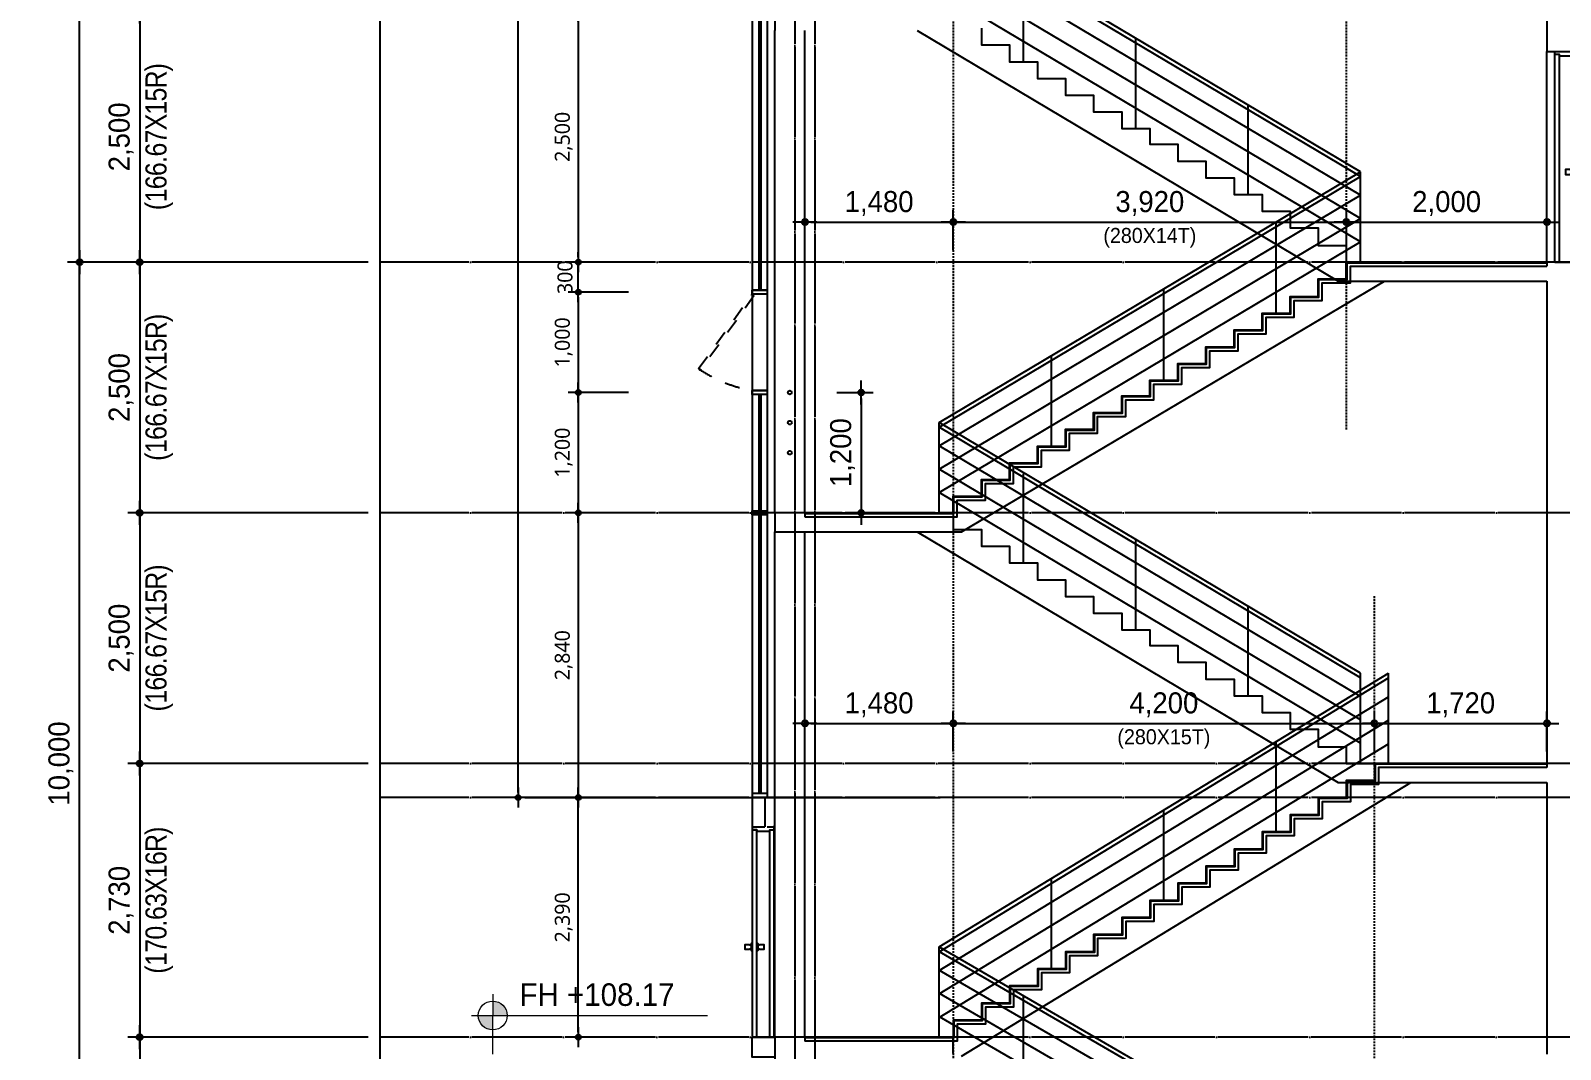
# Model space of a CAD drawing. Header units: millimetres. Extents: x 11948722 to 13111668, y -10771712 to -10232988.
# Drawn here: x 12324433 to 12339690, y -10563800 to -10553638 of the extents above; entities that cross this region are included whole.
import ezdxf

# ---------------------------------------------------------------- set-up
doc = ezdxf.new("R2010")
doc.units = ezdxf.units.MM
doc.header["$LTSCALE"] = 150
doc.header["$MEASUREMENT"] = 0
for name, pattern in [('CEN', [6.2, 6, -0.1, 0, -0.1]), ('HIDDEN', [2, 1, -1]), ('Xref-계단단면도$0$H', [1, 0.6, -0.4])]:
    doc.linetypes.add(name, pattern=pattern)
doc.layers.get('0').update_dxf_attribs({"linetype": 'CONTINUOUS'})
doc.layers.get('Defpoints').update_dxf_attribs({"color": 117, "linetype": 'CONTINUOUS'})
for name, color, linetype in [('A-DOOR', 4, 'CONTINUOUS'), ('A-ELE-8', 8, 'CONTINUOUS'), ('A-중심선', 10, 'CEN'), ('CON-C', 2, 'CONTINUOUS'), ('dim0', 7, 'CONTINUOUS'), ('ELE-8', 8, 'CONTINUOUS'), ('PIR판넬', 4, 'CONTINUOUS'), ('WID', 4, 'CONTINUOUS'), ('WIN 6', 4, 'CONTINUOUS'), ('Xref-계단단면도$0$3 dim0', 7, 'CONTINUOUS'), ('Xref-계단단면도$0$A-CEIL', 6, 'CONTINUOUS'), ('Xref-계단단면도$0$A-DIM', 7, 'CONTINUOUS'), ('Xref-계단단면도$0$A-TEX-SYM', 3, 'CONTINUOUS'), ('Xref-계단단면도$0$PIR판넬', 4, 'CONTINUOUS')]:
    doc.layers.add(name, color=color, linetype=linetype)
doc.layers.add('Xref-계단단면도$0$박스', color=6, linetype='CONTINUOUS', lineweight=15)
doc.styles.add('Xref-계단단면도$0$나눔고딕 Se', font='')
doc.styles.add('Xref-계단단면도$0$돋움', font='')
doc.styles.add('나눔고딕 Se', font='NanumGothic.ttf')
doc.styles.get('Xref-계단단면도$0$나눔고딕 Se').set_extended_font_data('Dotum')
doc.styles.get('Xref-계단단면도$0$돋움').set_extended_font_data('Dotum')
doc.dimstyles.new('A1-100', dxfattribs={"dimtxt": 3, "dimasz": 1, "dimexe": 2, "dimexo": 2, "dimgap": 1, "dimtad": 1, "dimdec": 0, "dimzin": 12, "dimdsep": 46, "dimlunit": 6, "dimtxsty": '나눔고딕 Se', "dimblk1": 'DIMDOT', "dimblk2": 'DIMDOT', "dimsah": 1, "dimcen": -1, "dimdle": 2, "dimclrd": 256, "dimclre": 256, "dimclrt": 3, "dimadec": 0, "dimazin": 0, "dimtfac": 1, "dimtdec": 0, "dimtix": 1, "dimtmove": 2, "dimatfit": 3, "dimldrblk": 'DIMDOT', "dimfxl": 1, "dimtvp": 1, "dimtolj": 1, "dimtzin": 12, "dimlwd": -1, "dimlwe": -1, "dimarcsym": 0})
doc.dimstyles.new('Xref-계단단면도$0$A1-100', dxfattribs={"dimtxt": 3, "dimasz": 1, "dimexe": 2, "dimexo": 2, "dimgap": 1, "dimtad": 1, "dimdec": 0, "dimzin": 12, "dimdsep": 46, "dimlunit": 6, "dimtxsty": 'Xref-계단단면도$0$나눔고딕 Se', "dimblk1": 'Xref-계단단면도$0$DIMDOT', "dimblk2": 'Xref-계단단면도$0$DIMDOT', "dimsah": 1, "dimcen": -1, "dimdle": 2, "dimclrd": 256, "dimclre": 256, "dimclrt": 3, "dimadec": 0, "dimazin": 0, "dimtfac": 1, "dimtdec": 0, "dimtix": 1, "dimtmove": 2, "dimatfit": 3, "dimldrblk": 'Xref-계단단면도$0$DIMDOT', "dimfxl": 1, "dimtvp": 1, "dimtolj": 1, "dimtzin": 12, "dimlwd": -1, "dimlwe": -1, "dimarcsym": 0})

# ---------------------------------------------------------------- blocks, each defined once
blk = doc.blocks.new('*U136')
at = {"layer": 'A-DOOR'}
for p, q in [((-200, 0), (-200, 2070)), ((-155, 0), (-155, 2055)), ((-200, 0), (-25, 0))]:
    blk.add_line(p, q, dxfattribs=at)
for points in [[(10, 2100), (20, 2100), (20, 2070), (-25, 2070), (-25, 2055), (-155, 2055), (-155, 2070), (-200, 2070), (-200, 2100), (-190, 2100)], [(-35, 915), (-55, 925), (-95, 925), (-95, 875), (-55, 875), (-35, 885)], [(-25, 945), (-35, 935), (-35, 865), (-25, 855)], [(20, 945), (30, 935), (30, 865), (20, 855)], [(30, 885), (50, 875), (90, 875), (90, 925), (50, 925), (30, 915)]]:
    blk.add_lwpolyline(points, dxfattribs=at)
blk.add_lwpolyline([(20, 0), (-25, 0), (-25, 2070), (20, 2070)], close=True, dxfattribs=at)
blk = doc.blocks.new('Xref-계단단면도$0$DIMDOT')
at = {"color": 0}
blk.add_line((-2, 0), (2, 0), dxfattribs=at)
for radius in [0.5, 0.25]:
    blk.add_circle((0, 0), radius, dxfattribs=at)
blk = doc.blocks.new('*D481')
at = {"layer": 'Defpoints', "color": 0, "ltscale": 1200}
for p in [(12324321, -10531448), (12327921, -10531448), (12327921, -10565948)]:
    blk.add_point(p, dxfattribs=at)
at = {"layer": 'Xref-계단단면도$0$3 dim0'}
for p, q in [((12327801, -10531448), (12324201, -10531448)), ((12324321, -10565888), (12324321, -10531508)), ((12327801, -10565948), (12324201, -10565948))]:
    blk.add_line(p, q, dxfattribs=at)
at = {"layer": 'Xref-계단단면도$0$3 dim0', "ltscale": 1200, "xscale": 60, "yscale": 60, "zscale": 60}
for p, rotation in [((12324321, -10531448), 90), ((12324321, -10565948), 270)]:
    blk.add_blockref('Xref-계단단면도$0$DIMDOT', p, dxfattribs=dict(at, rotation=rotation))
at = {"layer": 'Xref-계단단면도$0$3 dim0', "color": 3, "ltscale": 1200, "insert": (12324135, -10548698), "char_height": 210, "attachment_point": 5, "rotation": 90, "style": 'Xref-계단단면도$0$나눔고딕 Se'}
blk.add_mtext('\\A1;34,500', dxfattribs=at)
blk = doc.blocks.new('*D492')
at = {"layer": 'Defpoints', "color": 0, "ltscale": 1200}
for p in [(12324921, -10545948), (12327921, -10545948), (12327921, -10555948)]:
    blk.add_point(p, dxfattribs=at)
at = {"layer": 'Xref-계단단면도$0$3 dim0'}
for p, q in [((12327801, -10545948), (12324801, -10545948)), ((12324921, -10555888), (12324921, -10546008)), ((12327801, -10555948), (12324801, -10555948))]:
    blk.add_line(p, q, dxfattribs=at)
at = {"layer": 'Xref-계단단면도$0$3 dim0', "ltscale": 1200, "xscale": 60, "yscale": 60, "zscale": 60}
for p, rotation in [((12324921, -10545948), 90), ((12324921, -10555948), 270)]:
    blk.add_blockref('Xref-계단단면도$0$DIMDOT', p, dxfattribs=dict(at, rotation=rotation))
at = {"layer": 'Xref-계단단면도$0$3 dim0', "color": 3, "ltscale": 1200, "insert": (12324735, -10550948), "char_height": 210, "attachment_point": 5, "rotation": 90, "style": 'Xref-계단단면도$0$나눔고딕 Se'}
blk.add_mtext('\\A1;10,000', dxfattribs=at)
blk = doc.blocks.new('*D493')
at = {"layer": 'Defpoints', "color": 0, "ltscale": 1200}
for p in [(12324921, -10555948), (12327921, -10555948), (12327921, -10565948)]:
    blk.add_point(p, dxfattribs=at)
at = {"layer": 'Xref-계단단면도$0$3 dim0'}
for p, q in [((12327801, -10555948), (12324801, -10555948)), ((12324921, -10565888), (12324921, -10556008)), ((12327801, -10565948), (12324801, -10565948))]:
    blk.add_line(p, q, dxfattribs=at)
at = {"layer": 'Xref-계단단면도$0$3 dim0', "ltscale": 1200, "xscale": 60, "yscale": 60, "zscale": 60}
for p, rotation in [((12324921, -10555948), 90), ((12324921, -10565948), 270)]:
    blk.add_blockref('Xref-계단단면도$0$DIMDOT', p, dxfattribs=dict(at, rotation=rotation))
at = {"layer": 'Xref-계단단면도$0$3 dim0', "color": 3, "ltscale": 1200, "insert": (12324735, -10560948), "char_height": 210, "attachment_point": 5, "rotation": 90, "style": 'Xref-계단단면도$0$나눔고딕 Se'}
blk.add_mtext('\\A1;10,000', dxfattribs=at)
blk = doc.blocks.new('*D504')
at = {"layer": 'Defpoints', "color": 0, "ltscale": 1200}
for p in [(12327921, -10553448), (12325521, -10555948), (12327921, -10555948)]:
    blk.add_point(p, dxfattribs=at)
at = {"layer": 'Xref-계단단면도$0$3 dim0'}
for p, q in [((12327801, -10553448), (12325401, -10553448)), ((12325521, -10553508), (12325521, -10555888)), ((12327801, -10555948), (12325401, -10555948))]:
    blk.add_line(p, q, dxfattribs=at)
at = {"layer": 'Xref-계단단면도$0$3 dim0', "ltscale": 1200, "xscale": 60, "yscale": 60, "zscale": 60}
for p, rotation in [((12325521, -10553448), 90), ((12325521, -10555948), 270)]:
    blk.add_blockref('Xref-계단단면도$0$DIMDOT', p, dxfattribs=dict(at, rotation=rotation))
at = {"layer": 'Xref-계단단면도$0$3 dim0', "color": 3, "ltscale": 1200, "char_height": 210, "attachment_point": 5, "rotation": 90, "style": 'Xref-계단단면도$0$나눔고딕 Se'}
for s, insert in [('\\W0.9;\\T0.95;(166.67X15R)', (12325715, -10554698)), ('\\A1;2,500', (12325335, -10554698))]:
    blk.add_mtext(s, dxfattribs=dict(at, insert=insert))
blk = doc.blocks.new('*D505')
at = {"layer": 'Defpoints', "color": 0, "ltscale": 1200}
for p in [(12327921, -10558448), (12325521, -10560948), (12327921, -10560948)]:
    blk.add_point(p, dxfattribs=at)
at = {"layer": 'Xref-계단단면도$0$3 dim0'}
for p, q in [((12327801, -10558448), (12325401, -10558448)), ((12325521, -10558508), (12325521, -10560888)), ((12327801, -10560948), (12325401, -10560948))]:
    blk.add_line(p, q, dxfattribs=at)
at = {"layer": 'Xref-계단단면도$0$3 dim0', "ltscale": 1200, "xscale": 60, "yscale": 60, "zscale": 60}
for p, rotation in [((12325521, -10558448), 90), ((12325521, -10560948), 270)]:
    blk.add_blockref('Xref-계단단면도$0$DIMDOT', p, dxfattribs=dict(at, rotation=rotation))
at = {"layer": 'Xref-계단단면도$0$3 dim0', "color": 3, "ltscale": 1200, "char_height": 210, "attachment_point": 5, "rotation": 90, "style": 'Xref-계단단면도$0$나눔고딕 Se'}
for s, insert in [('\\W0.9;\\T0.95;(166.67X15R)', (12325715, -10559698)), ('\\A1;2,500', (12325335, -10559698))]:
    blk.add_mtext(s, dxfattribs=dict(at, insert=insert))
blk = doc.blocks.new('*D506')
at = {"layer": 'Defpoints', "color": 0, "ltscale": 1200}
for p in [(12327921, -10563678), (12325521, -10565948), (12327921, -10565948)]:
    blk.add_point(p, dxfattribs=at)
at = {"layer": 'Xref-계단단면도$0$3 dim0'}
for p, q in [((12327801, -10563678), (12325401, -10563678)), ((12325521, -10563738), (12325521, -10565888)), ((12327801, -10565948), (12325401, -10565948))]:
    blk.add_line(p, q, dxfattribs=at)
at = {"layer": 'Xref-계단단면도$0$3 dim0', "ltscale": 1200, "xscale": 60, "yscale": 60, "zscale": 60}
for p, rotation in [((12325521, -10563678), 90), ((12325521, -10565948), 270)]:
    blk.add_blockref('Xref-계단단면도$0$DIMDOT', p, dxfattribs=dict(at, rotation=rotation))
at = {"layer": 'Xref-계단단면도$0$3 dim0', "color": 3, "ltscale": 1200, "char_height": 210, "attachment_point": 5, "rotation": 90, "style": 'Xref-계단단면도$0$나눔고딕 Se'}
for s, insert in [('\\W0.9;\\T0.95;(162.14X14R)', (12325715, -10564813)), ('\\A1;2,270', (12325335, -10564813))]:
    blk.add_mtext(s, dxfattribs=dict(at, insert=insert))
blk = doc.blocks.new('*D507')
at = {"layer": 'Defpoints', "color": 0, "ltscale": 1200}
for p in [(12327921, -10555948), (12325521, -10558448), (12327921, -10558448)]:
    blk.add_point(p, dxfattribs=at)
at = {"layer": 'Xref-계단단면도$0$3 dim0'}
for p, q in [((12327801, -10555948), (12325401, -10555948)), ((12325521, -10556008), (12325521, -10558388)), ((12327801, -10558448), (12325401, -10558448))]:
    blk.add_line(p, q, dxfattribs=at)
at = {"layer": 'Xref-계단단면도$0$3 dim0', "ltscale": 1200, "xscale": 60, "yscale": 60, "zscale": 60}
for p, rotation in [((12325521, -10555948), 90), ((12325521, -10558448), 270)]:
    blk.add_blockref('Xref-계단단면도$0$DIMDOT', p, dxfattribs=dict(at, rotation=rotation))
at = {"layer": 'Xref-계단단면도$0$3 dim0', "color": 3, "ltscale": 1200, "char_height": 210, "attachment_point": 5, "rotation": 90, "style": 'Xref-계단단면도$0$나눔고딕 Se'}
for s, insert in [('\\W0.9;\\T0.95;(166.67X15R)', (12325715, -10557198)), ('\\A1;2,500', (12325335, -10557198))]:
    blk.add_mtext(s, dxfattribs=dict(at, insert=insert))
blk = doc.blocks.new('*D508')
at = {"layer": 'Defpoints', "color": 0, "ltscale": 1200}
for p in [(12327921, -10560948), (12325521, -10563678), (12327921, -10563678)]:
    blk.add_point(p, dxfattribs=at)
at = {"layer": 'Xref-계단단면도$0$3 dim0'}
for p, q in [((12327801, -10560948), (12325401, -10560948)), ((12325521, -10561008), (12325521, -10563618)), ((12327801, -10563678), (12325401, -10563678))]:
    blk.add_line(p, q, dxfattribs=at)
at = {"layer": 'Xref-계단단면도$0$3 dim0', "ltscale": 1200, "xscale": 60, "yscale": 60, "zscale": 60}
for p, rotation in [((12325521, -10560948), 90), ((12325521, -10563678), 270)]:
    blk.add_blockref('Xref-계단단면도$0$DIMDOT', p, dxfattribs=dict(at, rotation=rotation))
at = {"layer": 'Xref-계단단면도$0$3 dim0', "color": 3, "ltscale": 1200, "char_height": 210, "attachment_point": 5, "rotation": 90, "style": 'Xref-계단단면도$0$나눔고딕 Se'}
for s, insert in [('\\W0.9;\\T0.95;(170.63X16R)', (12325715, -10562313)), ('\\A1;2,730', (12325335, -10562313))]:
    blk.add_mtext(s, dxfattribs=dict(at, insert=insert))
blk = doc.blocks.new('*D526')
at = {"layer": 'Defpoints', "color": 0, "lineweight": -3, "ltscale": 1200}
for p in [(12333635, -10555548), (12332155, -10555948), (12333635, -10555948)]:
    blk.add_point(p, dxfattribs=at)
at = {"layer": 'Xref-계단단면도$0$3 dim0'}
for p, q in [((12332155, -10555828), (12332155, -10555428)), ((12333635, -10555828), (12333635, -10555428)), ((12332215, -10555548), (12333575, -10555548))]:
    blk.add_line(p, q, dxfattribs=at)
at = {"layer": 'Xref-계단단면도$0$3 dim0', "ltscale": 1200, "xscale": 60, "yscale": 60, "zscale": 60, "rotation": 180}
blk.add_blockref('Xref-계단단면도$0$DIMDOT', (12332155, -10555548), dxfattribs=at)
at = {"layer": 'Xref-계단단면도$0$3 dim0', "ltscale": 1200, "xscale": 60, "yscale": 60, "zscale": 60}
blk.add_blockref('Xref-계단단면도$0$DIMDOT', (12333635, -10555548), dxfattribs=at)
at = {"layer": 'Xref-계단단면도$0$3 dim0', "color": 3, "ltscale": 1200, "insert": (12332895, -10555363), "char_height": 210, "attachment_point": 5, "style": 'Xref-계단단면도$0$나눔고딕 Se'}
blk.add_mtext('\\A1;1,480', dxfattribs=at)
blk = doc.blocks.new('*D527')
at = {"layer": 'Defpoints', "color": 0, "lineweight": -3, "ltscale": 1200}
for p in [(12337555, -10555548), (12333635, -10555948), (12337555, -10555948)]:
    blk.add_point(p, dxfattribs=at)
at = {"layer": 'Xref-계단단면도$0$3 dim0'}
for p, q in [((12333635, -10555828), (12333635, -10555428)), ((12337555, -10555828), (12337555, -10555428)), ((12333695, -10555548), (12337495, -10555548))]:
    blk.add_line(p, q, dxfattribs=at)
at = {"layer": 'Xref-계단단면도$0$3 dim0', "ltscale": 1200, "xscale": 60, "yscale": 60, "zscale": 60, "rotation": 180}
blk.add_blockref('Xref-계단단면도$0$DIMDOT', (12333635, -10555548), dxfattribs=at)
at = {"layer": 'Xref-계단단면도$0$3 dim0', "ltscale": 1200, "xscale": 60, "yscale": 60, "zscale": 60}
blk.add_blockref('Xref-계단단면도$0$DIMDOT', (12337555, -10555548), dxfattribs=at)
at = {"layer": 'Xref-계단단면도$0$3 dim0', "color": 3, "ltscale": 1200, "char_height": 210, "attachment_point": 5, "style": 'Xref-계단단면도$0$나눔고딕 Se'}
for s, insert in [('\\A1;3,920', (12335595, -10555363)), ('\\H0.714286x;(280X14T)', (12335595, -10555704))]:
    blk.add_mtext(s, dxfattribs=dict(at, insert=insert))
blk = doc.blocks.new('*D528')
at = {"layer": 'Defpoints', "color": 0, "lineweight": -3, "ltscale": 1200}
for p in [(12339555, -10555548), (12337555, -10555948), (12339555, -10555948)]:
    blk.add_point(p, dxfattribs=at)
at = {"layer": 'Xref-계단단면도$0$3 dim0'}
for p, q in [((12337555, -10555828), (12337555, -10555428)), ((12339555, -10555828), (12339555, -10555428)), ((12337615, -10555548), (12339495, -10555548))]:
    blk.add_line(p, q, dxfattribs=at)
at = {"layer": 'Xref-계단단면도$0$3 dim0', "ltscale": 1200, "xscale": 60, "yscale": 60, "zscale": 60, "rotation": 180}
blk.add_blockref('Xref-계단단면도$0$DIMDOT', (12337555, -10555548), dxfattribs=at)
at = {"layer": 'Xref-계단단면도$0$3 dim0', "ltscale": 1200, "xscale": 60, "yscale": 60, "zscale": 60}
blk.add_blockref('Xref-계단단면도$0$DIMDOT', (12339555, -10555548), dxfattribs=at)
at = {"layer": 'Xref-계단단면도$0$3 dim0', "color": 3, "ltscale": 1200, "insert": (12338555, -10555363), "char_height": 210, "attachment_point": 5, "style": 'Xref-계단단면도$0$나눔고딕 Se'}
blk.add_mtext('\\A1;2,000', dxfattribs=at)
blk = doc.blocks.new('*D529')
at = {"layer": 'Defpoints', "color": 0, "lineweight": -3, "ltscale": 1200}
for p in [(12333635, -10560548), (12332155, -10560948), (12333635, -10560948)]:
    blk.add_point(p, dxfattribs=at)
at = {"layer": 'Xref-계단단면도$0$3 dim0'}
for p, q in [((12332155, -10560828), (12332155, -10560428)), ((12333635, -10560828), (12333635, -10560428)), ((12332215, -10560548), (12333575, -10560548))]:
    blk.add_line(p, q, dxfattribs=at)
at = {"layer": 'Xref-계단단면도$0$3 dim0', "ltscale": 1200, "xscale": 60, "yscale": 60, "zscale": 60, "rotation": 180}
blk.add_blockref('Xref-계단단면도$0$DIMDOT', (12332155, -10560548), dxfattribs=at)
at = {"layer": 'Xref-계단단면도$0$3 dim0', "ltscale": 1200, "xscale": 60, "yscale": 60, "zscale": 60}
blk.add_blockref('Xref-계단단면도$0$DIMDOT', (12333635, -10560548), dxfattribs=at)
at = {"layer": 'Xref-계단단면도$0$3 dim0', "color": 3, "ltscale": 1200, "insert": (12332895, -10560363), "char_height": 210, "attachment_point": 5, "style": 'Xref-계단단면도$0$나눔고딕 Se'}
blk.add_mtext('\\A1;1,480', dxfattribs=at)
blk = doc.blocks.new('*D530')
at = {"layer": 'Defpoints', "color": 0, "lineweight": -3, "ltscale": 1200}
for p in [(12337835, -10560548), (12333635, -10560948), (12337835, -10560948)]:
    blk.add_point(p, dxfattribs=at)
at = {"layer": 'Xref-계단단면도$0$3 dim0'}
for p, q in [((12333635, -10560828), (12333635, -10560428)), ((12337835, -10560828), (12337835, -10560428)), ((12333695, -10560548), (12337775, -10560548))]:
    blk.add_line(p, q, dxfattribs=at)
at = {"layer": 'Xref-계단단면도$0$3 dim0', "ltscale": 1200, "xscale": 60, "yscale": 60, "zscale": 60, "rotation": 180}
blk.add_blockref('Xref-계단단면도$0$DIMDOT', (12333635, -10560548), dxfattribs=at)
at = {"layer": 'Xref-계단단면도$0$3 dim0', "ltscale": 1200, "xscale": 60, "yscale": 60, "zscale": 60}
blk.add_blockref('Xref-계단단면도$0$DIMDOT', (12337835, -10560548), dxfattribs=at)
at = {"layer": 'Xref-계단단면도$0$3 dim0', "color": 3, "ltscale": 1200, "char_height": 210, "attachment_point": 5, "style": 'Xref-계단단면도$0$나눔고딕 Se'}
for s, insert in [('\\A1;4,200', (12335735, -10560363)), ('\\H0.714286x;(280X15T)', (12335735, -10560704))]:
    blk.add_mtext(s, dxfattribs=dict(at, insert=insert))
blk = doc.blocks.new('*D531')
at = {"layer": 'Defpoints', "color": 0, "lineweight": -3, "ltscale": 1200}
for p in [(12339555, -10560548), (12337835, -10560948), (12339555, -10560948)]:
    blk.add_point(p, dxfattribs=at)
at = {"layer": 'Xref-계단단면도$0$3 dim0'}
for p, q in [((12337835, -10560828), (12337835, -10560428)), ((12339555, -10560828), (12339555, -10560428)), ((12337895, -10560548), (12339495, -10560548))]:
    blk.add_line(p, q, dxfattribs=at)
at = {"layer": 'Xref-계단단면도$0$3 dim0', "ltscale": 1200, "xscale": 60, "yscale": 60, "zscale": 60, "rotation": 180}
blk.add_blockref('Xref-계단단면도$0$DIMDOT', (12337835, -10560548), dxfattribs=at)
at = {"layer": 'Xref-계단단면도$0$3 dim0', "ltscale": 1200, "xscale": 60, "yscale": 60, "zscale": 60}
blk.add_blockref('Xref-계단단면도$0$DIMDOT', (12339555, -10560548), dxfattribs=at)
at = {"layer": 'Xref-계단단면도$0$3 dim0', "color": 3, "ltscale": 1200, "insert": (12338695, -10560363), "char_height": 210, "attachment_point": 5, "style": 'Xref-계단단면도$0$나눔고딕 Se'}
blk.add_mtext('\\A1;1,720', dxfattribs=at)
blk = doc.blocks.new('DIMDOT')
at = {"color": 0}
blk.add_line((-2, 0), (2, 0), dxfattribs=at)
for radius in [0.5, 0.25]:
    blk.add_circle((0, 0), radius, dxfattribs=at)
blk = doc.blocks.new('*D1052')
at = {"layer": 'Defpoints', "color": 0, "transparency": 16777216}
for p in [(12330495, -10558448), (12329895, -10561288), (12330495, -10561288)]:
    blk.add_point(p, dxfattribs=at)
at = {"layer": 'dim0', "transparency": 16777216}
for p, q in [((12330395, -10558448), (12329795, -10558448)), ((12329895, -10558498), (12329895, -10561238)), ((12330395, -10561288), (12329795, -10561288))]:
    blk.add_line(p, q, dxfattribs=at)
at = {"layer": 'dim0', "transparency": 16777216, "xscale": 50, "yscale": 50, "zscale": 50}
for p, rotation in [((12329895, -10558448), 90), ((12329895, -10561288), 270)]:
    blk.add_blockref('DIMDOT', p, dxfattribs=dict(at, rotation=rotation))
at = {"layer": 'dim0', "color": 3, "transparency": 16777216, "insert": (12329749, -10559868), "char_height": 150, "attachment_point": 5, "rotation": 90, "style": '나눔고딕 Se'}
blk.add_mtext('\\A1;2,840', dxfattribs=at)
blk = doc.blocks.new('*D1053')
at = {"layer": 'Defpoints', "color": 0, "transparency": 16777216}
for p in [(12330495, -10553448), (12329895, -10555948), (12330495, -10555948)]:
    blk.add_point(p, dxfattribs=at)
at = {"layer": 'dim0', "transparency": 16777216}
for p, q in [((12330395, -10553448), (12329795, -10553448)), ((12329895, -10553498), (12329895, -10555898)), ((12330395, -10555948), (12329795, -10555948))]:
    blk.add_line(p, q, dxfattribs=at)
at = {"layer": 'dim0', "transparency": 16777216, "xscale": 50, "yscale": 50, "zscale": 50}
for p, rotation in [((12329895, -10553448), 90), ((12329895, -10555948), 270)]:
    blk.add_blockref('DIMDOT', p, dxfattribs=dict(at, rotation=rotation))
at = {"layer": 'dim0', "color": 3, "transparency": 16777216, "insert": (12329749, -10554698), "char_height": 150, "attachment_point": 5, "rotation": 90, "style": '나눔고딕 Se'}
blk.add_mtext('\\A1;2,500', dxfattribs=at)
blk = doc.blocks.new('*D1057')
at = {"layer": 'Defpoints', "color": 0, "transparency": 16777216}
for p in [(12330495, -10556248), (12329895, -10557248), (12330495, -10557248)]:
    blk.add_point(p, dxfattribs=at)
at = {"layer": 'dim0', "transparency": 16777216}
for p, q in [((12330395, -10556248), (12329795, -10556248)), ((12329895, -10556298), (12329895, -10557198)), ((12330395, -10557248), (12329795, -10557248))]:
    blk.add_line(p, q, dxfattribs=at)
at = {"layer": 'dim0', "transparency": 16777216, "xscale": 50, "yscale": 50, "zscale": 50}
for p, rotation in [((12329895, -10556248), 90), ((12329895, -10557248), 270)]:
    blk.add_blockref('DIMDOT', p, dxfattribs=dict(at, rotation=rotation))
at = {"layer": 'dim0', "color": 3, "transparency": 16777216, "insert": (12329749, -10556748), "char_height": 150, "attachment_point": 5, "rotation": 90, "style": '나눔고딕 Se'}
blk.add_mtext('\\A1;1,000', dxfattribs=at)
blk = doc.blocks.new('*D1058')
at = {"layer": 'Defpoints', "color": 0, "transparency": 16777216}
for p in [(12330495, -10557248), (12329895, -10558448), (12330495, -10558448)]:
    blk.add_point(p, dxfattribs=at)
at = {"layer": 'dim0', "transparency": 16777216}
for p, q in [((12330395, -10557248), (12329795, -10557248)), ((12329895, -10557298), (12329895, -10558398)), ((12330395, -10558448), (12329795, -10558448))]:
    blk.add_line(p, q, dxfattribs=at)
at = {"layer": 'dim0', "transparency": 16777216, "xscale": 50, "yscale": 50, "zscale": 50}
for p, rotation in [((12329895, -10557248), 90), ((12329895, -10558448), 270)]:
    blk.add_blockref('DIMDOT', p, dxfattribs=dict(at, rotation=rotation))
at = {"layer": 'dim0', "color": 3, "transparency": 16777216, "insert": (12329749, -10557848), "char_height": 150, "attachment_point": 5, "rotation": 90, "style": '나눔고딕 Se'}
blk.add_mtext('\\A1;1,200', dxfattribs=at)
blk = doc.blocks.new('*D1049')
at = {"layer": 'Defpoints', "color": 0, "transparency": 16777216}
for p in [(12329895, -10555948), (12330495, -10555948), (12330495, -10556248)]:
    blk.add_point(p, dxfattribs=at)
at = {"layer": 'dim0', "transparency": 16777216}
for p, q in [((12329895, -10555898), (12329895, -10555848)), ((12330395, -10555948), (12329795, -10555948)), ((12329895, -10556248), (12329895, -10555948)), ((12330395, -10556248), (12329795, -10556248)), ((12329895, -10556298), (12329895, -10556348))]:
    blk.add_line(p, q, dxfattribs=at)
at = {"layer": 'dim0', "transparency": 16777216, "xscale": 50, "yscale": 50, "zscale": 50}
for p, rotation in [((12329895, -10555948), 270), ((12329895, -10556248), 90)]:
    blk.add_blockref('DIMDOT', p, dxfattribs=dict(at, rotation=rotation))
at = {"layer": 'dim0', "color": 3, "transparency": 16777216, "insert": (12329763, -10556098), "char_height": 150, "attachment_point": 5, "rotation": 90, "style": '나눔고딕 Se'}
blk.add_mtext('\\A1;300', dxfattribs=at)
blk = doc.blocks.new('*D1066')
at = {"layer": 'Defpoints', "color": 0, "ltscale": 1200}
for p in [(12329895, -10561288), (12330495, -10561288), (12330495, -10563678)]:
    blk.add_point(p, dxfattribs=at)
at = {"layer": 'dim0'}
for p, q in [((12330395, -10561288), (12329795, -10561288)), ((12329895, -10563628), (12329895, -10561338)), ((12330395, -10563678), (12329795, -10563678))]:
    blk.add_line(p, q, dxfattribs=at)
at = {"layer": 'dim0', "ltscale": 1200, "xscale": 50, "yscale": 50, "zscale": 50}
for p, rotation in [((12329895, -10561288), 90), ((12329895, -10563678), 270)]:
    blk.add_blockref('DIMDOT', p, dxfattribs=dict(at, rotation=rotation))
at = {"layer": 'dim0', "color": 3, "ltscale": 1200, "insert": (12329749, -10562483), "char_height": 150, "attachment_point": 5, "rotation": 90, "style": '나눔고딕 Se'}
blk.add_mtext('\\A1;2,390', dxfattribs=at)
blk = doc.blocks.new('*D1239')
at = {"layer": 'Defpoints', "color": 0, "transparency": 16777216}
for p in [(12329295, -10533648), (12329895, -10533648), (12329895, -10561288)]:
    blk.add_point(p, dxfattribs=at)
at = {"layer": 'dim0', "transparency": 16777216}
for p, q in [((12329795, -10533648), (12329195, -10533648)), ((12329295, -10561238), (12329295, -10533698)), ((12329795, -10561288), (12329195, -10561288))]:
    blk.add_line(p, q, dxfattribs=at)
at = {"layer": 'dim0', "transparency": 16777216, "xscale": 50, "yscale": 50, "zscale": 50}
for p, rotation in [((12329295, -10533648), 90), ((12329295, -10561288), 270)]:
    blk.add_blockref('DIMDOT', p, dxfattribs=dict(at, rotation=rotation))
at = {"layer": 'dim0', "color": 3, "transparency": 16777216, "insert": (12329149, -10547468), "char_height": 150, "attachment_point": 5, "rotation": 90, "style": '나눔고딕 Se'}
blk.add_mtext('\\A1;27,640', dxfattribs=at)
blk = doc.blocks.new('*D1324')
at = {"layer": 'Defpoints', "color": 0, "ltscale": 1200}
for p in [(12332353, -10557248), (12332353, -10558448), (12332716, -10558448)]:
    blk.add_point(p, dxfattribs=at)
at = {"layer": 'Xref-계단단면도$0$3 dim0'}
for p, q in [((12332473, -10557248), (12332836, -10557248)), ((12332716, -10557308), (12332716, -10558388)), ((12332473, -10558448), (12332836, -10558448))]:
    blk.add_line(p, q, dxfattribs=at)
at = {"layer": 'Xref-계단단면도$0$3 dim0', "ltscale": 1200, "xscale": 60, "yscale": 60, "zscale": 60}
for p, rotation in [((12332716, -10557248), 90), ((12332716, -10558448), 270)]:
    blk.add_blockref('Xref-계단단면도$0$DIMDOT', p, dxfattribs=dict(at, rotation=rotation))
at = {"layer": 'Xref-계단단면도$0$3 dim0', "color": 3, "ltscale": 1200, "insert": (12332531, -10557848), "char_height": 210, "attachment_point": 5, "rotation": 90, "style": 'Xref-계단단면도$0$나눔고딕 Se'}
blk.add_mtext('\\A1;1,200', dxfattribs=at)

msp = doc.modelspace()

# ---------------------------------------------------------------- hatches: boundary and pattern name
at = {"layer": 'Xref-계단단면도$0$박스', "ltscale": 0.1}
h = msp.add_hatch(dxfattribs=at)
h.set_pattern_fill('ANSI31', color=256, scale=0.179786)
h.set_pattern_definition([(45, (-58360.205893, 284.620958), (-0.015890984760856, 0.015890984760856), [])])
h.paths.add_polyline_path([(12329041.6, -10563317.6), (12329041.6, -10563461.5), (12329185.5, -10563461.5, 0.4142136)])
h.paths.add_polyline_path([(12329041.6, -10563461.5), (12328897.8, -10563461.5, 0.4142136), (12329041.6, -10563605.3)])

# ---------------------------------------------------------------- linework, layer by layer
at = {"layer": 'A-ELE-8'}
msp.add_line((12339554.7, -10555948.2), (12339554.7, -10553848.2), dxfattribs=at)
at = {"layer": 'A-중심선'}
for p, q in [((12332054.7, -10530548.2), (12332054.7, -10579629.2)), ((12332254.7, -10530548.2), (12332254.7, -10579629.2)), ((12345546.5, -10555948.2), (12327920.5, -10555948.2)), ((12345546.5, -10558448.2), (12327920.5, -10558448.2)), ((12345546.5, -10560948.2), (12327920.5, -10560948.2)), ((12345546.5, -10561288.2), (12327920.5, -10561288.2)), ((12345545.7, -10563678.2), (12327919.7, -10563678.2))]:
    msp.add_line(p, q, dxfattribs=at)
at = {"layer": 'A-중심선', "ltscale": 5}
msp.add_line((12329362.8, -10561288.2), (12333502.4, -10561288.2), dxfattribs=at)
at = {"layer": 'CON-C', "ltscale": 1200}
for p, q in [((12339554.7, -10551138.2), (12339554.7, -10553848.2)), ((12331854.7, -10553448.2), (12331854.7, -10553638.2)), ((12339554.7, -10553848.2), (12339854.7, -10553848.2)), ((12339854.7, -10555948.2), (12339554.7, -10555948.2)), ((12339554.7, -10555948.2), (12339554.7, -10555988.2)), ((12333715.8, -10558638.2), (12337933.7, -10556138.2)), ((12337933.7, -10556138.2), (12339554.7, -10556138.2)), ((12339554.7, -10556138.2), (12339554.7, -10560988.2)), ((12331854.7, -10558448.2), (12331854.7, -10558638.2)), ((12332154.7, -10558448.2), (12331854.7, -10558448.2)), ((12332154.7, -10558448.2), (12332154.7, -10558488.2)), ((12331854.7, -10558638.2), (12333715.8, -10558638.2)), ((12333716.8, -10563868.2), (12338196.8, -10561138.2)), ((12338196.8, -10561138.2), (12339554.7, -10561138.2)), ((12339554.7, -10561138.2), (12339554.7, -10563848.2)), ((12331854.7, -10563678.2), (12331854.7, -10579838.2)), ((12332154.7, -10563678.2), (12331854.7, -10563678.2))]:
    msp.add_line(p, q, dxfattribs=at)
at = {"layer": 'CON-C', "ltscale": 1200, "flags": 128}
for points in [[(12332154.7, -10558488.2), (12333674.7, -10558488.2), (12333674.7, -10558321.5), (12333954.7, -10558321.5), (12333954.7, -10558154.8), (12334234.7, -10558154.8), (12334234.7, -10557988.2), (12334514.7, -10557988.2), (12334514.7, -10557821.5), (12334794.7, -10557821.5), (12334794.7, -10557654.8), (12335074.7, -10557654.8), (12335074.7, -10557488.2), (12335354.7, -10557488.2), (12335354.7, -10557321.5), (12335634.7, -10557321.5), (12335634.7, -10557164), (12335914.7, -10557164), (12335914.7, -10556997.4), (12336194.7, -10556997.4), (12336194.7, -10556830.7), (12336474.7, -10556830.7), (12336474.7, -10556664), (12336754.7, -10556664), (12336754.7, -10556497.4), (12337034.7, -10556497.4), (12337034.7, -10556330.7), (12337314.7, -10556330.7), (12337314.7, -10556154.8), (12337594.7, -10556154.8), (12337594.7, -10555988.2), (12339554.7, -10555988.2)], [(12339554.7, -10560988.2), (12337874.7, -10560988.2), (12337874.7, -10561158.8), (12337594.7, -10561158.8), (12337594.7, -10561329.4), (12337314.7, -10561329.4), (12337314.7, -10561500), (12337034.7, -10561500), (12337034.7, -10561670.7), (12336754.7, -10561670.7), (12336754.7, -10561841.3), (12336474.7, -10561841.3), (12336474.7, -10562011.9), (12336194.7, -10562011.9), (12336194.7, -10562182.5), (12335914.7, -10562182.5), (12335914.7, -10562353.2), (12335634.7, -10562353.2), (12335634.7, -10562523.8), (12335354.7, -10562523.8), (12335354.7, -10562694.4), (12335074.7, -10562694.4), (12335074.7, -10562865), (12334794.7, -10562865), (12334794.7, -10563035.7), (12334514.7, -10563035.7), (12334514.7, -10563206.3), (12334234.7, -10563206.3), (12334234.7, -10563376.9), (12333954.7, -10563376.9), (12333954.7, -10563547.5), (12333674.7, -10563547.5), (12333674.7, -10563718.2), (12332154.7, -10563718.2)], [(12332154.7, -10563678.2), (12332154.7, -10563718.2)]]:
    msp.add_lwpolyline(points, dxfattribs=at)
at = {"layer": 'CON-C', "ltscale": 1200}
msp.add_lwpolyline([(12331629.7, -10563678.2), (12331854.7, -10563678.2), (12331854.7, -10563878.2), (12331629.7, -10563878.2)], close=True, dxfattribs=at)
at = {"layer": 'Defpoints', "ltscale": 1200}
msp.add_lwpolyline([(12327920.5, -10530548.2), (12345546.5, -10530548.2), (12345546.5, -10579629.2), (12327920.5, -10579629.2)], close=True, dxfattribs=at)
at = {"layer": 'ELE-8', "ltscale": 300}
for p, q in [((12337694.7, -10555048.2), (12333494.7, -10552548.2)), ((12337694.7, -10555094.7), (12333494.7, -10552594.7)), ((12337694.7, -10555280.9), (12333494.7, -10552780.9)), ((12337694.7, -10555513.7), (12333494.7, -10553013.7)), ((12334334.7, -10553957.4), (12334334.7, -10553057.4)), ((12337694.7, -10555746.4), (12333494.7, -10553246.4)), ((12333273.4, -10553638.2), (12337473.4, -10556138.2)), ((12335454.7, -10554624), (12335454.7, -10553724)), ((12336574.7, -10555281.5), (12336574.7, -10554381.5)), ((12337694.7, -10555948.2), (12337694.7, -10555048.2)), ((12337473.4, -10556138.2), (12339554.7, -10556138.2)), ((12337694.7, -10560048.2), (12333494.7, -10557548.2)), ((12333494.7, -10558448.2), (12333494.7, -10557548.2)), ((12337694.7, -10560094.7), (12333494.7, -10557594.7)), ((12337694.7, -10560280.9), (12333494.7, -10557780.9)), ((12337694.7, -10560513.7), (12333494.7, -10558013.7)), ((12334334.7, -10558957.4), (12334334.7, -10558057.4)), ((12337694.7, -10560746.4), (12333494.7, -10558246.4)), ((12332154.7, -10558638.2), (12333273.4, -10558638.2)), ((12333273.4, -10558638.2), (12337473.4, -10561138.2)), ((12335454.7, -10559624), (12335454.7, -10558724)), ((12336574.7, -10560281.5), (12336574.7, -10559381.5)), ((12337694.7, -10560948.2), (12337694.7, -10560048.2)), ((12337473.4, -10561138.2), (12339554.7, -10561138.2)), ((12333494.7, -10562778.2), (12337414.7, -10565048.2)), ((12333494.7, -10563678.2), (12333494.7, -10562778.2)), ((12333494.7, -10562824.4), (12337414.7, -10565094.4)), ((12333494.7, -10563009.3), (12337414.7, -10565279.3)), ((12333494.7, -10563240.4), (12337414.7, -10565510.4)), ((12334334.7, -10564164.6), (12334334.7, -10563264.6)), ((12333494.7, -10563471.5), (12337414.7, -10565741.5))]:
    msp.add_line(p, q, dxfattribs=at)
at = {"layer": 'ELE-8', "ltscale": 300, "flags": 128}
for points in [[(12333914.7, -10553614.8), (12333914.7, -10553781.5), (12334194.7, -10553781.5), (12334194.7, -10553948.2), (12334474.7, -10553948.2), (12334474.7, -10554114.8), (12334754.7, -10554114.8), (12334754.7, -10554281.5), (12335034.7, -10554281.5), (12335034.7, -10554448.2), (12335314.7, -10554448.2), (12335314.7, -10554614.8), (12335594.7, -10554614.8), (12335594.7, -10554772.3), (12335874.7, -10554772.3), (12335874.7, -10554939), (12336154.7, -10554939), (12336154.7, -10555105.6), (12336434.7, -10555105.6), (12336434.7, -10555272.3), (12336714.7, -10555272.3), (12336714.7, -10555439), (12336994.7, -10555439), (12336994.7, -10555605.6), (12337274.7, -10555605.6), (12337274.7, -10555781.5), (12337554.7, -10555781.5), (12337554.7, -10555948.2), (12339554.7, -10555948.2)], [(12332154.7, -10558448.2), (12333634.7, -10558448.2), (12333634.7, -10558614.8), (12333914.7, -10558614.8), (12333914.7, -10558781.5), (12334194.7, -10558781.5), (12334194.7, -10558948.2), (12334474.7, -10558948.2), (12334474.7, -10559114.8), (12334754.7, -10559114.8), (12334754.7, -10559281.5), (12335034.7, -10559281.5), (12335034.7, -10559448.2), (12335314.7, -10559448.2), (12335314.7, -10559614.8), (12335594.7, -10559614.8), (12335594.7, -10559772.3), (12335874.7, -10559772.3), (12335874.7, -10559939), (12336154.7, -10559939), (12336154.7, -10560105.6), (12336434.7, -10560105.6), (12336434.7, -10560272.3), (12336714.7, -10560272.3), (12336714.7, -10560439), (12336994.7, -10560439), (12336994.7, -10560605.6), (12337274.7, -10560605.6), (12337274.7, -10560781.5), (12337554.7, -10560781.5), (12337554.7, -10560948.2), (12339554.7, -10560948.2)], [(12333634.7, -10563840.3), (12333634.7, -10563678.2), (12332154.7, -10563678.2)]]:
    msp.add_lwpolyline(points, dxfattribs=at)
at = {"layer": 'PIR판넬'}
for p, q in [((12331629.7, -10561288.2), (12331629.7, -10561578.2)), ((12331754.7, -10561288.2), (12331754.7, -10561578.2)), ((12331629.7, -10561578.2), (12331754.7, -10561578.2))]:
    msp.add_line(p, q, dxfattribs=at)
at = {"layer": 'WID', "linetype": 'HIDDEN'}
msp.add_lwpolyline([(12331629.7, -10556268.2), (12331646.6, -10556285.1), (12331111.9, -10557026.9), (12331094.9, -10557010)], close=True, dxfattribs=at)
msp.add_arc((12331873.9, -10555865.4), 1384.5, 235.76365, 259.84066, dxfattribs=at)
at = {"layer": 'WIN 6', "color": 8}
for p, q in [((12331854.7, -10558448.2), (12331854.7, -10553638.2)), ((12332154.7, -10558448.2), (12332154.7, -10553638.2)), ((12331854.7, -10563678.2), (12331854.7, -10558638.2)), ((12332154.7, -10563678.2), (12332154.7, -10558638.2)), ((12331779.7, -10561578.2), (12331854.7, -10561578.2))]:
    msp.add_line(p, q, dxfattribs=at)
at = {"layer": 'Xref-계단단면도$0$A-CEIL', "ltscale": 1200}
for p, q in [((12333494.7, -10557548.2), (12337694.7, -10555048.2)), ((12333494.7, -10557594.7), (12337694.7, -10555094.7)), ((12337694.7, -10555948.2), (12337694.7, -10555048.2)), ((12333494.7, -10557780.9), (12337694.7, -10555280.9)), ((12333494.7, -10558013.7), (12337694.7, -10555513.7)), ((12336854.7, -10556457.4), (12336854.7, -10555557.4)), ((12333494.7, -10558246.4), (12337694.7, -10555746.4)), ((12335734.7, -10557124), (12335734.7, -10556224)), ((12334614.7, -10557781.5), (12334614.7, -10556881.5)), ((12333494.7, -10558448.2), (12333494.7, -10557548.2)), ((12333494.7, -10562778.2), (12337974.7, -10560048.2)), ((12337974.7, -10560948.2), (12337974.7, -10560048.2)), ((12333494.7, -10562825), (12337974.7, -10560095)), ((12333494.7, -10563012.4), (12337974.7, -10560282.4)), ((12333494.7, -10563246.6), (12337974.7, -10560516.6)), ((12333494.7, -10563480.8), (12337974.7, -10560750.8)), ((12336854.7, -10561630.7), (12336854.7, -10560730.7)), ((12335734.7, -10562313.2), (12335734.7, -10561413.2)), ((12334614.7, -10562995.7), (12334614.7, -10562095.7)), ((12333494.7, -10563678.2), (12333494.7, -10562778.2))]:
    msp.add_line(p, q, dxfattribs=at)
at = {"layer": 'Xref-계단단면도$0$A-CEIL', "ltscale": 1200, "flags": 128}
for points in [[(12332154.7, -10558448.2), (12333634.7, -10558448.2), (12333634.7, -10558281.5), (12333914.7, -10558281.5), (12333914.7, -10558114.8), (12334194.7, -10558114.8), (12334194.7, -10557948.2), (12334474.7, -10557948.2), (12334474.7, -10557781.5), (12334754.7, -10557781.5), (12334754.7, -10557614.8), (12335034.7, -10557614.8), (12335034.7, -10557448.2), (12335314.7, -10557448.2), (12335314.7, -10557281.5), (12335594.7, -10557281.5), (12335594.7, -10557124), (12335874.7, -10557124), (12335874.7, -10556957.4), (12336154.7, -10556957.4), (12336154.7, -10556790.7), (12336434.7, -10556790.7), (12336434.7, -10556624), (12336714.7, -10556624), (12336714.7, -10556457.4), (12336994.7, -10556457.4), (12336994.7, -10556290.7), (12337274.7, -10556290.7), (12337274.7, -10556114.8), (12337554.7, -10556114.8), (12337554.7, -10555948.2), (12339554.7, -10555948.2)], [(12332154.7, -10558455.2), (12333641.7, -10558455.2), (12333641.7, -10558288.5), (12333921.7, -10558288.5), (12333921.7, -10558121.8), (12334201.7, -10558121.8), (12334201.7, -10557955.2), (12334481.7, -10557955.2), (12334481.7, -10557788.5), (12334761.7, -10557788.5), (12334761.7, -10557621.8), (12335041.7, -10557621.8), (12335041.7, -10557455.2), (12335321.7, -10557455.2), (12335321.7, -10557288.5), (12335601.7, -10557288.5), (12335601.7, -10557131), (12335881.7, -10557131), (12335881.7, -10556964.4), (12336161.7, -10556964.4), (12336161.7, -10556797.7), (12336441.7, -10556797.7), (12336441.7, -10556631), (12336721.7, -10556631), (12336721.7, -10556464.4), (12337001.7, -10556464.4), (12337001.7, -10556297.7), (12337281.7, -10556297.7), (12337281.7, -10556121.8), (12337561.7, -10556121.8), (12337561.7, -10555955.2), (12339554.7, -10555955.2)], [(12339554.7, -10560948.2), (12337834.7, -10560948.2), (12337834.7, -10561118.8), (12337554.7, -10561118.8), (12337554.7, -10561289.4), (12337274.7, -10561289.4), (12337274.7, -10561460), (12336994.7, -10561460), (12336994.7, -10561630.7), (12336714.7, -10561630.7), (12336714.7, -10561801.3), (12336434.7, -10561801.3), (12336434.7, -10561971.9), (12336154.7, -10561971.9), (12336154.7, -10562142.5), (12335874.7, -10562142.5), (12335874.7, -10562313.2), (12335594.7, -10562313.2), (12335594.7, -10562483.8), (12335314.7, -10562483.8), (12335314.7, -10562654.4), (12335034.7, -10562654.4), (12335034.7, -10562825), (12334754.7, -10562825), (12334754.7, -10562995.7), (12334474.7, -10562995.7), (12334474.7, -10563166.3), (12334194.7, -10563166.3), (12334194.7, -10563336.9), (12333914.7, -10563336.9), (12333914.7, -10563507.5), (12333634.7, -10563507.5), (12333634.7, -10563678.2), (12332154.7, -10563678.2)], [(12339554.7, -10560955.2), (12337841.7, -10560955.2), (12337841.7, -10561125.8), (12337561.7, -10561125.8), (12337561.7, -10561296.4), (12337281.7, -10561296.4), (12337281.7, -10561467), (12337001.7, -10561467), (12337001.7, -10561637.7), (12336721.7, -10561637.7), (12336721.7, -10561808.3), (12336441.7, -10561808.3), (12336441.7, -10561978.9), (12336161.7, -10561978.9), (12336161.7, -10562149.5), (12335881.7, -10562149.5), (12335881.7, -10562320.2), (12335601.7, -10562320.2), (12335601.7, -10562490.8), (12335321.7, -10562490.8), (12335321.7, -10562661.4), (12335041.7, -10562661.4), (12335041.7, -10562832), (12334761.7, -10562832), (12334761.7, -10563002.7), (12334481.7, -10563002.7), (12334481.7, -10563173.3), (12334201.7, -10563173.3), (12334201.7, -10563343.9), (12333921.7, -10563343.9), (12333921.7, -10563514.5), (12333641.7, -10563514.5), (12333641.7, -10563685.2), (12332154.7, -10563685.2)]]:
    msp.add_lwpolyline(points, dxfattribs=at)
at = {"layer": 'Xref-계단단면도$0$A-CEIL', "ltscale": 1200}
for centre in [(12332004.7, -10557248.2), (12332004.7, -10557548.2), (12332004.7, -10557848.2)]:
    msp.add_circle(centre, 19, dxfattribs=at)
at = {"layer": 'Xref-계단단면도$0$A-DIM', "color": 135, "linetype": 'Xref-계단단면도$0$H', "ltscale": 0.2}
for p, q in [((12333634.7, -10532098.2), (12333634.7, -10565063.4)), ((12337554.7, -10532098.2), (12337554.7, -10557616.2)), ((12337834.7, -10575948.2), (12337834.7, -10559270.6))]:
    msp.add_line(p, q, dxfattribs=at)
at = {"layer": 'Xref-계단단면도$0$PIR판넬'}
for p, q in [((12331629.7, -10533648.2), (12331629.7, -10561288.2)), ((12331779.7, -10533648.2), (12331779.7, -10561288.2)), ((12331694.7, -10553468.2), (12331694.7, -10556228.2)), ((12331714.7, -10553468.2), (12331714.7, -10556228.2)), ((12331779.7, -10556228.2), (12331629.7, -10556228.2)), ((12331779.7, -10556268.2), (12331629.7, -10556268.2)), ((12331779.7, -10557228.2), (12331629.7, -10557228.2)), ((12331779.7, -10557228.2), (12331629.7, -10557228.2)), ((12331779.7, -10557268.2), (12331629.7, -10557268.2)), ((12331779.7, -10557268.2), (12331629.7, -10557268.2)), ((12331694.7, -10557268.2), (12331694.7, -10558428.2)), ((12331714.7, -10557268.2), (12331714.7, -10558428.2)), ((12331694.7, -10558468.2), (12331694.7, -10561248.2)), ((12331714.7, -10558468.2), (12331714.7, -10561248.2)), ((12331779.7, -10561248.2), (12331629.7, -10561248.2)), ((12331779.7, -10561288.2), (12331629.7, -10561288.2))]:
    msp.add_line(p, q, dxfattribs=at)
for points in [[(12331629.7, -10556228.2), (12331779.7, -10556228.2), (12331779.7, -10556268.2), (12331629.7, -10556268.2)], [(12331629.7, -10557228.2), (12331779.7, -10557228.2), (12331779.7, -10557268.2), (12331629.7, -10557268.2)], [(12331629.7, -10558428.2), (12331779.7, -10558428.2), (12331779.7, -10558468.2), (12331629.7, -10558468.2)]]:
    msp.add_lwpolyline(points, close=True, dxfattribs=at)
at = {"layer": 'Xref-계단단면도$0$박스', "ltscale": 0.1}
for p, q in [((12329041.6, -10563249.3), (12329041.6, -10563461.5)), ((12328829.4, -10563461.5), (12331183.6, -10563461.5)), ((12329041.6, -10563847.3), (12329041.6, -10563461.5))]:
    msp.add_line(p, q, dxfattribs=at)
msp.add_circle((12329041.6, -10563461.5), 143.8, dxfattribs=at)

# ---------------------------------------------------------------- block references
at = {"layer": 'A-DOOR'}
msp.add_blockref('*U136', (12339834.7, -10555948.2), dxfattribs=at)
at = {"layer": 'A-DOOR', "xscale": -1}
msp.add_blockref('*U136', (12331649.7, -10563678.2), dxfattribs=at)

# ---------------------------------------------------------------- texts
at = {"layer": 'Xref-계단단면도$0$A-TEX-SYM', "style": 'Xref-계단단면도$0$돋움'}
msp.add_text('FH +108.17', height=225, dxfattribs=at).set_placement((12329308.3, -10563365.7))

# ---------------------------------------------------------------- dimensions: what is measured, and where the dimension line sits
at = {"layer": 'dim0'}
for base, p1, p2, angle, picture, middle in [((12329295, -10533648.2), (12329895, -10561288.2), (12329895, -10533648.2), 270, '*D1239', (12329148.9, -10547468.2)), ((12329895, -10555948.2), (12330495, -10553448.2), (12330495, -10555948.2), 90, '*D1053', (12329748.9, -10554698.2)), ((12329895, -10555948.2), (12330495, -10556248.2), (12330495, -10555948.2), 270, '*D1049', (12329763.3, -10556098.2)), ((12329895, -10557248.2), (12330495, -10556248.2), (12330495, -10557248.2), 90, '*D1057', (12329749.1, -10556748.2)), ((12329895, -10558448.2), (12330495, -10557248.2), (12330495, -10558448.2), 90, '*D1058', (12329748.9, -10557848.2)), ((12329895, -10561288.2), (12330495, -10558448.2), (12330495, -10561288.2), 90, '*D1052', (12329748.9, -10559868.2)), ((12329895, -10561288.2), (12330495, -10563678.2), (12330495, -10561288.2), 270, '*D1066', (12329748.9, -10562483.2))]:
    dim = msp.add_linear_dim(base=base, p1=p1, p2=p2, angle=angle, dimstyle='A1-100', override={"dimscale": 50}, dxfattribs=at)
    dim.commit()
    dim.dimension.update_dxf_attribs({"geometry": picture, "text_midpoint": middle})
at = {"layer": 'Xref-계단단면도$0$3 dim0'}
for base, p1, p2, angle, picture, middle in [((12324320.5, -10531448.2), (12327920.5, -10565948.2), (12327920.5, -10531448.2), 90, '*D481', (12324135.1, -10548698.2)), ((12324920.5, -10545948.2), (12327920.5, -10555948.2), (12327920.5, -10545948.2), 270, '*D492', (12324735.1, -10550948.2)), ((12324920.5, -10555948.2), (12327920.5, -10565948.2), (12327920.5, -10555948.2), 270, '*D493', (12324735.1, -10560948.2)), ((12332716.3, -10558448.2), (12332353.4, -10557248.2), (12332353.4, -10558448.2), 90, '*D1324', (12332530.9, -10557848.2))]:
    dim = msp.add_linear_dim(base=base, p1=p1, p2=p2, angle=angle, dimstyle='Xref-계단단면도$0$A1-100', override={"dimscale": 60, "dimtxt": 3.5}, dxfattribs=at)
    dim.commit()
    dim.dimension.update_dxf_attribs({"geometry": picture, "text_midpoint": middle})
for base, p1, p2, text, picture, middle in [((12325520.5, -10555948.2), (12327920.5, -10553448.2), (12327920.5, -10555948.2), '<>\\X\\W0.9;\\T0.95;(166.67X15R)', '*D504', (12325520.5, -10554698.2)), ((12325520.5, -10558448.2), (12327920.5, -10555948.2), (12327920.5, -10558448.2), '<>\\X\\W0.9;\\T0.95;(166.67X15R)', '*D507', (12325520.5, -10557198.2)), ((12325520.5, -10560948.2), (12327920.5, -10558448.2), (12327920.5, -10560948.2), '<>\\X\\W0.9;\\T0.95;(166.67X15R)', '*D505', (12325520.5, -10559698.2)), ((12325520.5, -10563678.2), (12327920.5, -10560948.2), (12327920.5, -10563678.2), '<>\\X\\W0.9;\\T0.95;(170.63X16R)', '*D508', (12325520.5, -10562313.2)), ((12325520.5, -10565948.2), (12327920.5, -10563678.2), (12327920.5, -10565948.2), '<>\\X\\W0.9;\\T0.95;(162.14X14R)', '*D506', (12325520.5, -10564813.2))]:
    dim = msp.add_linear_dim(base=base, p1=p1, p2=p2, angle=270, text=text, dimstyle='Xref-계단단면도$0$A1-100', override={"dimscale": 60, "dimtxt": 3.5, "dimtxsty": 'Xref-계단단면도$0$나눔고딕 Se', "dimblk1": 'Xref-계단단면도$0$DIMDOT', "dimblk2": 'Xref-계단단면도$0$DIMDOT'}, dxfattribs=at)
    dim.commit()
    dim.dimension.update_dxf_attribs({"geometry": picture, "text_midpoint": middle})
for base, p1, p2, picture, middle in [((12333634.7, -10555548.2), (12332154.7, -10555948.2), (12333634.7, -10555948.2), '*D526', (12332894.7, -10555362.8)), ((12339554.7, -10555548.2), (12337554.7, -10555948.2), (12339554.7, -10555948.2), '*D528', (12338554.7, -10555362.8)), ((12333634.7, -10560548.2), (12332154.7, -10560948.2), (12333634.7, -10560948.2), '*D529', (12332894.7, -10560362.8)), ((12339554.7, -10560548.2), (12337834.7, -10560948.2), (12339554.7, -10560948.2), '*D531', (12338694.7, -10560362.8))]:
    dim = msp.add_linear_dim(base=base, p1=p1, p2=p2, dimstyle='Xref-계단단면도$0$A1-100', override={"dimscale": 60, "dimtxt": 3.5, "dimblk1": 'Xref-계단단면도$0$DIMDOT', "dimblk2": 'Xref-계단단면도$0$DIMDOT'}, dxfattribs=at)
    dim.commit()
    dim.dimension.update_dxf_attribs({"geometry": picture, "text_midpoint": middle})
for base, p1, p2, text, picture, middle in [((12337554.7, -10555548.2), (12333634.7, -10555948.2), (12337554.7, -10555948.2), '<>\\X\\H0.714286x;(280X14T)', '*D527', (12335594.7, -10555548.2)), ((12337834.7, -10560548.2), (12333634.7, -10560948.2), (12337834.7, -10560948.2), '<>\\X\\H0.714286x;(280X15T)', '*D530', (12335734.7, -10560548.2))]:
    dim = msp.add_linear_dim(base=base, p1=p1, p2=p2, text=text, dimstyle='Xref-계단단면도$0$A1-100', override={"dimscale": 60, "dimtxt": 3.5, "dimtxsty": 'Xref-계단단면도$0$나눔고딕 Se', "dimblk1": 'Xref-계단단면도$0$DIMDOT', "dimblk2": 'Xref-계단단면도$0$DIMDOT'}, dxfattribs=at)
    dim.commit()
    dim.dimension.update_dxf_attribs({"geometry": picture, "text_midpoint": middle})

doc.saveas('drawing.dxf')
